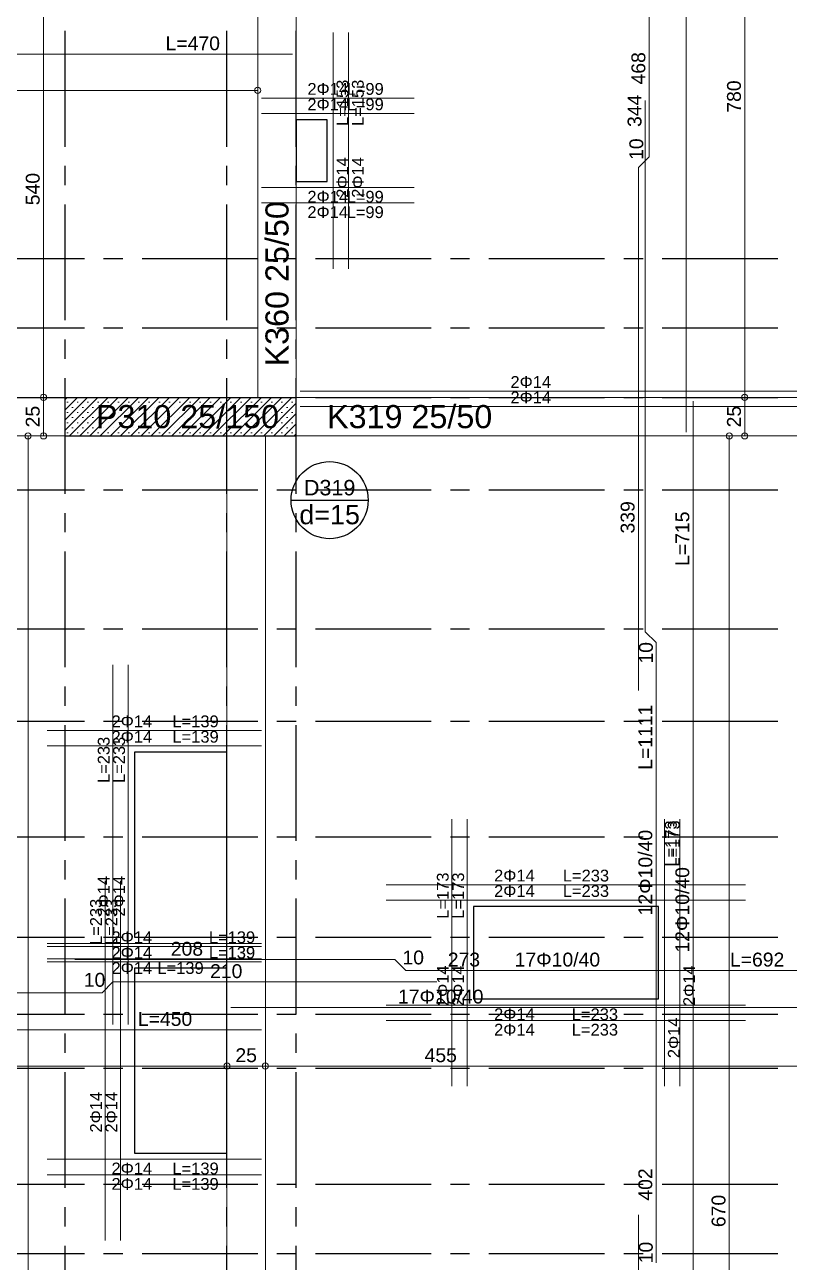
# Model space of a CAD drawing. Header units: millimetres. Extents: x 2232 to 85269, y -3593 to 5869.
# Drawn here: x 61868 to 62365, y 3907 to 4709 of the extents above; entities that cross this region are included whole.
import ezdxf

# ---------------------------------------------------------------- set-up
doc = ezdxf.new("R2010")
doc.units = ezdxf.units.MM
doc.linetypes.add('CENTER2', pattern=[112.5, 75, -12.5, 12.5, -12.5])
doc.linetypes.add('DASHDOT2', pattern=[12.7, 6.35, -3.175, 0, -3.175])
doc.layers.add('aks', color=251, linetype='DASHDOT2', lineweight=35)
for name, color, linetype in [('Donatı Topl. Uzun. Yazısı', 7, 'Continuous'), ('Donatı Uz. Yazısı', 7, 'Continuous'), ('Donatı Yazısı', 7, 'Continuous'), ('Donatı Çizgisi', 7, 'Continuous'), ('Döşeme', 7, 'Continuous'), ('Döşeme Boşluğu', 7, 'Continuous'), ('Kiriş', 7, 'Continuous'), ('Panel', 7, 'Continuous'), ('Standart', 7, 'Continuous'), ('Ölçülendirme', 7, 'Continuous')]:
    doc.layers.add(name, color=color, linetype=linetype)
doc.styles.add('arial_1_18', font='arial.ttf', dxfattribs={"height": 0.2})

# ---------------------------------------------------------------- blocks, each defined once
blk = doc.blocks.new('IDE612Entity5194')
at = {"layer": 'aks', "color": 251, "linetype": 'CENTER2', "lineweight": -3}
blk.add_lwpolyline([(955, 0), (955, 2330)], dxfattribs=at)
blk = doc.blocks.new('IDE612Entity5250')
at = {"layer": 'aks', "color": 251, "linetype": 'CENTER2', "lineweight": -3}
blk.add_lwpolyline([(850, 0), (850, 2330)], dxfattribs=at)
blk = doc.blocks.new('IDE612Entity5257')
at = {"layer": 'aks', "color": 251, "linetype": 'CENTER2', "lineweight": -3}
blk.add_lwpolyline([(1000, 0), (1000, 2330)], dxfattribs=at)
blk = doc.blocks.new('IDE612Entity5271')
at = {"layer": 'aks', "color": 251, "linetype": 'CENTER2', "lineweight": -3}
blk.add_lwpolyline([(0, 1240), (3260, 1240)], dxfattribs=at)
blk = doc.blocks.new('IDE612Entity5278')
at = {"layer": 'aks', "color": 251, "linetype": 'CENTER2', "lineweight": -3}
blk.add_lwpolyline([(0, 1090), (3260, 1090)], dxfattribs=at)
blk = doc.blocks.new('IDE612Entity5299')
at = {"layer": 'aks', "color": 251, "linetype": 'CENTER2', "lineweight": -3}
blk.add_lwpolyline([(0, 970), (3260, 970)], dxfattribs=at)
blk = doc.blocks.new('IDE612Entity5306')
at = {"layer": 'aks', "color": 251, "linetype": 'CENTER2', "lineweight": -3}
blk.add_lwpolyline([(0, 1125), (3260, 1125)], dxfattribs=at)
blk = doc.blocks.new('IDE612Entity5313')
at = {"layer": 'aks', "color": 251, "linetype": 'CENTER2', "lineweight": -3}
blk.add_lwpolyline([(0, 1015), (3260, 1015)], dxfattribs=at)
blk = doc.blocks.new('IDE612Entity5418')
at = {"layer": 'aks', "color": 251, "linetype": 'CENTER2', "lineweight": -3}
blk.add_lwpolyline([(0, 1375), (3260, 1375)], dxfattribs=at)
blk = doc.blocks.new('IDE612Entity5425')
at = {"layer": 'aks', "color": 251, "linetype": 'CENTER2', "lineweight": -3}
blk.add_lwpolyline([(0, 1525), (3260, 1525)], dxfattribs=at)
blk = doc.blocks.new('IDE612Entity5432')
at = {"layer": 'aks', "color": 251, "linetype": 'CENTER2', "lineweight": -3}
blk.add_lwpolyline([(0, 1315), (3260, 1315)], dxfattribs=at)
blk = doc.blocks.new('IDE612Entity5439')
at = {"layer": 'aks', "color": 251, "linetype": 'CENTER2', "lineweight": -3}
blk.add_lwpolyline([(0, 1570), (3260, 1570)], dxfattribs=at)
blk = doc.blocks.new('IDE612Entity5446')
at = {"layer": 'aks', "color": 251, "linetype": 'CENTER2', "lineweight": -3}
blk.add_lwpolyline([(0, 1465), (3260, 1465)], dxfattribs=at)
blk = doc.blocks.new('IDE612Entity5453')
at = {"layer": 'aks', "color": 251, "linetype": 'CENTER2', "lineweight": -3}
blk.add_lwpolyline([(0, 1615), (3260, 1615)], dxfattribs=at)
blk = doc.blocks.new('IDE612Entity5565')
at = {"layer": 'aks', "color": 251, "linetype": 'CENTER2', "lineweight": -3}
blk.add_lwpolyline([(0, 1175), (3260, 1175)], dxfattribs=at)
blk = doc.blocks.new('IDE612Entity5748')
at = {"layer": 'Kiriş', "color": 4, "linetype": 'Continuous', "lineweight": 5}
blk.add_lwpolyline([(1000, 1525), (1000, 2050)], dxfattribs=at)
blk = doc.blocks.new('IDE612Entity5749')
at = {"layer": 'Kiriş', "color": 4, "linetype": 'Continuous', "lineweight": 5}
blk.add_lwpolyline([(975, 1525), (975, 2050)], dxfattribs=at)
blk = doc.blocks.new('IDE612Entity5750')
at = {"layer": 'Kiriş', "color": 159, "linetype": 'Continuous', "lineweight": 5, "style": 'arial_1_18'}
blk.add_text('K360 25/50', height=15, rotation=90, dxfattribs=at).set_placement((995, 1545))
blk = doc.blocks.new('IDE612Entity5849')
at = {"layer": 'Döşeme Boşluğu', "color": 8, "linetype": 'Continuous', "lineweight": -3}
blk.add_lwpolyline([(955, 1175), (955, 1295)], dxfattribs=at)
blk = doc.blocks.new('IDE612Entity5850')
at = {"layer": 'Döşeme Boşluğu', "color": 8, "linetype": 'Continuous', "lineweight": -3}
blk.add_lwpolyline([(955, 1295), (895, 1295)], dxfattribs=at)
blk = doc.blocks.new('IDE612Entity5851')
at = {"layer": 'Döşeme Boşluğu', "color": 8, "linetype": 'Continuous', "lineweight": -3}
blk.add_lwpolyline([(895, 1295), (895, 1175)], dxfattribs=at)
blk = doc.blocks.new('IDE612Entity5852')
at = {"layer": 'Döşeme Boşluğu', "color": 8, "linetype": 'Continuous', "lineweight": -3}
blk.add_lwpolyline([(895, 1175), (955, 1175)], dxfattribs=at)
blk = doc.blocks.new('IDE612Entity5853')
at = {"layer": 'Donatı Çizgisi', "color": 5, "linetype": 'Continuous', "lineweight": 5}
blk.add_lwpolyline([(891, 1118.41), (891, 1351.59)], dxfattribs=at)
at = {"layer": 'Donatı Topl. Uzun. Yazısı', "color": 1, "linetype": 'Continuous', "lineweight": 5, "style": 'arial_1_18'}
blk.add_text('L=233', height=7.65, rotation=90, dxfattribs=at).set_placement((888.87, 1274.94))
at = {"layer": 'Donatı Yazısı', "color": 5, "linetype": 'Continuous', "lineweight": 5, "style": 'arial_1_18'}
blk.add_text('2Φ14', height=7.65, rotation=90, dxfattribs=at).set_placement((888.87, 1188.36))
blk = doc.blocks.new('IDE612Entity5854')
at = {"layer": 'Donatı Çizgisi', "color": 5, "linetype": 'Continuous', "lineweight": 5}
blk.add_lwpolyline([(881, 1118.41), (881, 1351.59)], dxfattribs=at)
at = {"layer": 'Donatı Topl. Uzun. Yazısı', "color": 1, "linetype": 'Continuous', "lineweight": 5, "style": 'arial_1_18'}
blk.add_text('L=233', height=7.65, rotation=90, dxfattribs=at).set_placement((878.87, 1274.94))
at = {"layer": 'Donatı Yazısı', "color": 5, "linetype": 'Continuous', "lineweight": 5, "style": 'arial_1_18'}
blk.add_text('2Φ14', height=7.65, rotation=90, dxfattribs=at).set_placement((878.87, 1188.36))
blk = doc.blocks.new('IDE612Entity5855')
at = {"layer": 'Donatı Çizgisi', "color": 5, "linetype": 'Continuous', "lineweight": 5}
blk.add_lwpolyline([(838.41, 1299), (977.5, 1299)], dxfattribs=at)
at = {"layer": 'Donatı Topl. Uzun. Yazısı', "color": 1, "linetype": 'Continuous', "lineweight": 5, "style": 'arial_1_18'}
blk.add_text('L=139', height=7.65, dxfattribs=at).set_placement((919.67, 1301.12))
at = {"layer": 'Donatı Yazısı', "color": 5, "linetype": 'Continuous', "lineweight": 5, "style": 'arial_1_18'}
blk.add_text('2Φ14', height=7.65, dxfattribs=at).set_placement((880.14, 1301.12))
blk = doc.blocks.new('IDE612Entity5856')
at = {"layer": 'Donatı Çizgisi', "color": 5, "linetype": 'Continuous', "lineweight": 5}
blk.add_lwpolyline([(838.41, 1309), (977.5, 1309)], dxfattribs=at)
at = {"layer": 'Donatı Topl. Uzun. Yazısı', "color": 1, "linetype": 'Continuous', "lineweight": 5, "style": 'arial_1_18'}
blk.add_text('L=139', height=7.65, dxfattribs=at).set_placement((919.67, 1311.12))
at = {"layer": 'Donatı Yazısı', "color": 5, "linetype": 'Continuous', "lineweight": 5, "style": 'arial_1_18'}
blk.add_text('2Φ14', height=7.65, dxfattribs=at).set_placement((880.14, 1311.12))
blk = doc.blocks.new('IDE612Entity5857')
at = {"layer": 'Donatı Çizgisi', "color": 5, "linetype": 'Continuous', "lineweight": 5}
blk.add_lwpolyline([(838.41, 1171), (977.5, 1171)], dxfattribs=at)
at = {"layer": 'Donatı Topl. Uzun. Yazısı', "color": 1, "linetype": 'Continuous', "lineweight": 5, "style": 'arial_1_18'}
blk.add_text('L=139', height=7.65, dxfattribs=at).set_placement((943.31, 1161.22))
at = {"layer": 'Donatı Yazısı', "color": 5, "linetype": 'Continuous', "lineweight": 5, "style": 'arial_1_18'}
blk.add_text('2Φ14', height=7.65, dxfattribs=at).set_placement((880.14, 1161.22))
blk = doc.blocks.new('IDE612Entity5858')
at = {"layer": 'Donatı Çizgisi', "color": 5, "linetype": 'Continuous', "lineweight": 5}
blk.add_lwpolyline([(838.41, 1161), (977.5, 1161)], dxfattribs=at)
at = {"layer": 'Donatı Topl. Uzun. Yazısı', "color": 1, "linetype": 'Continuous', "lineweight": 5, "style": 'arial_1_18'}
blk.add_text('L=139', height=7.65, dxfattribs=at).set_placement((909.93, 1151.22))
at = {"layer": 'Donatı Yazısı', "color": 5, "linetype": 'Continuous', "lineweight": 5, "style": 'arial_1_18'}
blk.add_text('2Φ14', height=7.65, dxfattribs=at).set_placement((880.14, 1151.22))
blk = doc.blocks.new('IDE612Entity5878')
at = {"layer": 'Kiriş', "color": 4, "linetype": 'Continuous', "lineweight": 5}
blk.add_lwpolyline([(550, 1500), (850, 1500)], dxfattribs=at)
blk = doc.blocks.new('IDE612Entity5879')
at = {"layer": 'Kiriş', "color": 4, "linetype": 'Continuous', "lineweight": 5}
blk.add_lwpolyline([(550, 1525), (850, 1525)], dxfattribs=at)
blk = doc.blocks.new('IDE612Entity5882')
at = {"layer": 'Döşeme Boşluğu', "color": 8, "linetype": 'Continuous', "lineweight": -3}
blk.add_lwpolyline([(895, 1155), (895, 1035)], dxfattribs=at)
blk = doc.blocks.new('IDE612Entity5883')
at = {"layer": 'Döşeme Boşluğu', "color": 8, "linetype": 'Continuous', "lineweight": -3}
blk.add_lwpolyline([(895, 1035), (955, 1035)], dxfattribs=at)
blk = doc.blocks.new('IDE612Entity5884')
at = {"layer": 'Döşeme Boşluğu', "color": 8, "linetype": 'Continuous', "lineweight": -3}
blk.add_lwpolyline([(955, 1035), (955, 1155)], dxfattribs=at)
blk = doc.blocks.new('IDE612Entity5885')
at = {"layer": 'Döşeme Boşluğu', "color": 8, "linetype": 'Continuous', "lineweight": -3}
blk.add_lwpolyline([(955, 1155), (895, 1155)], dxfattribs=at)
blk = doc.blocks.new('IDE612Entity5886')
at = {"layer": 'Donatı Çizgisi', "color": 5, "linetype": 'Continuous', "lineweight": 5}
blk.add_lwpolyline([(838.41, 1031), (977.5, 1031)], dxfattribs=at)
at = {"layer": 'Donatı Topl. Uzun. Yazısı', "color": 1, "linetype": 'Continuous', "lineweight": 5, "style": 'arial_1_18'}
blk.add_text('L=139', height=7.65, dxfattribs=at).set_placement((919.67, 1021.23))
at = {"layer": 'Donatı Yazısı', "color": 5, "linetype": 'Continuous', "lineweight": 5, "style": 'arial_1_18'}
blk.add_text('2Φ14', height=7.65, dxfattribs=at).set_placement((880.14, 1021.23))
blk = doc.blocks.new('IDE612Entity5887')
at = {"layer": 'Donatı Çizgisi', "color": 5, "linetype": 'Continuous', "lineweight": 5}
blk.add_lwpolyline([(838.41, 1021), (977.5, 1021)], dxfattribs=at)
at = {"layer": 'Donatı Topl. Uzun. Yazısı', "color": 1, "linetype": 'Continuous', "lineweight": 5, "style": 'arial_1_18'}
blk.add_text('L=139', height=7.65, dxfattribs=at).set_placement((919.67, 1011.23))
at = {"layer": 'Donatı Yazısı', "color": 5, "linetype": 'Continuous', "lineweight": 5, "style": 'arial_1_18'}
blk.add_text('2Φ14', height=7.65, dxfattribs=at).set_placement((880.14, 1011.23))
blk = doc.blocks.new('IDE612Entity5888')
at = {"layer": 'Donatı Çizgisi', "color": 5, "linetype": 'Continuous', "lineweight": 5}
blk.add_lwpolyline([(886, 978.41), (886, 1211.59)], dxfattribs=at)
at = {"layer": 'Donatı Topl. Uzun. Yazısı', "color": 1, "linetype": 'Continuous', "lineweight": 5, "style": 'arial_1_18'}
blk.add_text('L=233', height=7.65, rotation=90, dxfattribs=at).set_placement((883.87, 1169.92))
at = {"layer": 'Donatı Yazısı', "color": 5, "linetype": 'Continuous', "lineweight": 5, "style": 'arial_1_18'}
blk.add_text('2Φ14', height=7.65, rotation=90, dxfattribs=at).set_placement((883.87, 1048.36))
blk = doc.blocks.new('IDE612Entity5889')
at = {"layer": 'Donatı Çizgisi', "color": 5, "linetype": 'Continuous', "lineweight": 5}
blk.add_lwpolyline([(876, 978.41), (876, 1211.59)], dxfattribs=at)
at = {"layer": 'Donatı Topl. Uzun. Yazısı', "color": 1, "linetype": 'Continuous', "lineweight": 5, "style": 'arial_1_18'}
blk.add_text('L=233', height=7.65, rotation=90, dxfattribs=at).set_placement((873.87, 1169.92))
at = {"layer": 'Donatı Yazısı', "color": 5, "linetype": 'Continuous', "lineweight": 5, "style": 'arial_1_18'}
blk.add_text('2Φ14', height=7.65, rotation=90, dxfattribs=at).set_placement((873.87, 1048.36))
blk = doc.blocks.new('IDE612Entity5890')
at = {"layer": 'Donatı Çizgisi', "color": 5, "linetype": 'Continuous', "lineweight": 5}
blk.add_lwpolyline([(838.41, 1159), (977.5, 1159)], dxfattribs=at)
at = {"layer": 'Donatı Topl. Uzun. Yazısı', "color": 1, "linetype": 'Continuous', "lineweight": 5, "style": 'arial_1_18'}
blk.add_text('L=139', height=7.65, dxfattribs=at).set_placement((943.31, 1161.12))
at = {"layer": 'Donatı Yazısı', "color": 5, "linetype": 'Continuous', "lineweight": 5, "style": 'arial_1_18'}
blk.add_text('2Φ14', height=7.65, dxfattribs=at).set_placement((880.14, 1161.12))
blk = doc.blocks.new('IDE612Entity5891')
at = {"layer": 'Donatı Çizgisi', "color": 5, "linetype": 'Continuous', "lineweight": 5}
blk.add_lwpolyline([(838.41, 1169), (977.5, 1169)], dxfattribs=at)
at = {"layer": 'Donatı Topl. Uzun. Yazısı', "color": 1, "linetype": 'Continuous', "lineweight": 5, "style": 'arial_1_18'}
blk.add_text('L=139', height=7.65, dxfattribs=at).set_placement((943.31, 1171.12))
at = {"layer": 'Donatı Yazısı', "color": 5, "linetype": 'Continuous', "lineweight": 5, "style": 'arial_1_18'}
blk.add_text('2Φ14', height=7.65, dxfattribs=at).set_placement((880.14, 1171.12))
blk = doc.blocks.new('IDE612Entity5901')
at = {"layer": 'Kiriş', "color": 4, "linetype": 'Continuous', "lineweight": 5}
blk.add_lwpolyline([(980, 830), (980, 1500)], dxfattribs=at)
blk = doc.blocks.new('IDE612Entity5902')
at = {"layer": 'Kiriş', "color": 4, "linetype": 'Continuous', "lineweight": 5}
blk.add_lwpolyline([(955, 830), (955, 1500)], dxfattribs=at)
blk = doc.blocks.new('IDE612Entity5904')
at = {"layer": 'Panel', "linetype": 'Continuous', "lineweight": 5}
h = blk.add_hatch(dxfattribs=at)
h.set_pattern_fill('SACNCR', color=163, scale=50, style=0)
h.set_pattern_definition([(45, (0, 0), (-3.314563, 3.314563), []), (45, (3.3146, 0), (-3.314563, 3.314563), [0, -4.6875])])
h.paths.add_polyline_path([(850, 1525), (1000, 1525), (1000, 1500), (850, 1500)])
blk = doc.blocks.new('IDE612Entity5905')
at = {"layer": 'Panel', "color": 164, "linetype": 'Continuous', "lineweight": -3}
blk.add_lwpolyline([(850, 1500), (850, 1525)], dxfattribs=at)
blk = doc.blocks.new('IDE612Entity5906')
at = {"layer": 'Panel', "color": 164, "linetype": 'Continuous', "lineweight": -3}
blk.add_lwpolyline([(850, 1500), (1000, 1500)], dxfattribs=at)
blk = doc.blocks.new('IDE612Entity5907')
at = {"layer": 'Panel', "color": 164, "linetype": 'Continuous', "lineweight": -3}
blk.add_lwpolyline([(1000, 1500), (1000, 1525)], dxfattribs=at)
blk = doc.blocks.new('IDE612Entity5908')
at = {"layer": 'Panel', "color": 164, "linetype": 'Continuous', "lineweight": -3}
blk.add_lwpolyline([(850, 1525), (1000, 1525)], dxfattribs=at)
blk = doc.blocks.new('IDE612Entity5909')
at = {"layer": 'Panel', "color": 159, "linetype": 'Continuous', "lineweight": -3, "style": 'arial_1_18'}
blk.add_text('P310 25/150', height=15, dxfattribs=at).set_placement((870, 1505))
blk = doc.blocks.new('IDE612Entity5910')
at = {"layer": 'Kiriş', "color": 4, "linetype": 'Continuous', "lineweight": 5}
blk.add_lwpolyline([(1000, 1500), (1435, 1500)], dxfattribs=at)
blk = doc.blocks.new('IDE612Entity5911')
at = {"layer": 'Kiriş', "color": 4, "linetype": 'Continuous', "lineweight": 5}
blk.add_lwpolyline([(1000, 1525), (1435, 1525)], dxfattribs=at)
blk = doc.blocks.new('IDE612Entity5912')
at = {"layer": 'Kiriş', "color": 159, "linetype": 'Continuous', "lineweight": 5, "style": 'arial_1_18'}
blk.add_text('K319 25/50', height=15, dxfattribs=at).set_placement((1020, 1505))
blk = doc.blocks.new('IDE612Entity5913')
at = {"layer": 'Döşeme', "color": 117, "linetype": 'Continuous', "lineweight": -3}
blk.add_lwpolyline([(996.67, 1458.33), (1046.67, 1458.33)], dxfattribs=at)
blk.add_circle((1021.67, 1458.33), 25, dxfattribs=at)
at = {"layer": 'Döşeme', "color": 178, "linetype": 'Continuous', "lineweight": -3, "style": 'arial_1_18'}
blk.add_text('D319', height=10, dxfattribs=at).set_placement((1004.97, 1461.46))
at = {"layer": 'Döşeme', "color": 164, "linetype": 'Continuous', "lineweight": -3, "style": 'arial_1_18'}
blk.add_text('d=15', height=12.5, dxfattribs=at).set_placement((1002, 1442.71))
blk = doc.blocks.new('IDE612Entity5914')
at = {"layer": 'Döşeme Boşluğu', "color": 8, "linetype": 'Continuous', "lineweight": -3}
blk.add_lwpolyline([(1115, 1135), (1235, 1135)], dxfattribs=at)
blk = doc.blocks.new('IDE612Entity5915')
at = {"layer": 'Döşeme Boşluğu', "color": 8, "linetype": 'Continuous', "lineweight": -3}
blk.add_lwpolyline([(1235, 1135), (1235, 1195)], dxfattribs=at)
blk = doc.blocks.new('IDE612Entity5916')
at = {"layer": 'Döşeme Boşluğu', "color": 8, "linetype": 'Continuous', "lineweight": -3}
blk.add_lwpolyline([(1235, 1195), (1115, 1195)], dxfattribs=at)
blk = doc.blocks.new('IDE612Entity5917')
at = {"layer": 'Döşeme Boşluğu', "color": 8, "linetype": 'Continuous', "lineweight": -3}
blk.add_lwpolyline([(1115, 1195), (1115, 1135)], dxfattribs=at)
blk = doc.blocks.new('IDE612Entity5918')
at = {"layer": 'Donatı Çizgisi', "color": 5, "linetype": 'Continuous', "lineweight": 5}
blk.add_lwpolyline([(1058.41, 1199), (1291.59, 1199)], dxfattribs=at)
at = {"layer": 'Donatı Topl. Uzun. Yazısı', "color": 1, "linetype": 'Continuous', "lineweight": 5, "style": 'arial_1_18'}
blk.add_text('L=233', height=7.65, dxfattribs=at).set_placement((1172.97, 1201.12))
at = {"layer": 'Donatı Yazısı', "color": 5, "linetype": 'Continuous', "lineweight": 5, "style": 'arial_1_18'}
blk.add_text('2Φ14', height=7.65, dxfattribs=at).set_placement((1128.36, 1201.12))
blk = doc.blocks.new('IDE612Entity5919')
at = {"layer": 'Donatı Çizgisi', "color": 5, "linetype": 'Continuous', "lineweight": 5}
blk.add_lwpolyline([(1058.41, 1209), (1291.59, 1209)], dxfattribs=at)
at = {"layer": 'Donatı Topl. Uzun. Yazısı', "color": 1, "linetype": 'Continuous', "lineweight": 5, "style": 'arial_1_18'}
blk.add_text('L=233', height=7.65, dxfattribs=at).set_placement((1172.97, 1211.12))
at = {"layer": 'Donatı Yazısı', "color": 5, "linetype": 'Continuous', "lineweight": 5, "style": 'arial_1_18'}
blk.add_text('2Φ14', height=7.65, dxfattribs=at).set_placement((1128.36, 1211.12))
blk = doc.blocks.new('IDE612Entity5920')
at = {"layer": 'Donatı Çizgisi', "color": 5, "linetype": 'Continuous', "lineweight": 5}
blk.add_lwpolyline([(1239, 1078.41), (1239, 1251.59)], dxfattribs=at)
at = {"layer": 'Donatı Topl. Uzun. Yazısı', "color": 1, "linetype": 'Continuous', "lineweight": 5, "style": 'arial_1_18'}
blk.add_text('L=173', height=7.65, rotation=90, dxfattribs=at).set_placement((1248.78, 1220.71))
at = {"layer": 'Donatı Yazısı', "color": 5, "linetype": 'Continuous', "lineweight": 5, "style": 'arial_1_18'}
blk.add_text('2Φ14', height=7.65, rotation=90, dxfattribs=at).set_placement((1248.78, 1096.59))
blk = doc.blocks.new('IDE612Entity5921')
at = {"layer": 'Donatı Çizgisi', "color": 5, "linetype": 'Continuous', "lineweight": 5}
blk.add_lwpolyline([(1249, 1078.41), (1249, 1251.59)], dxfattribs=at)
at = {"layer": 'Donatı Topl. Uzun. Yazısı', "color": 1, "linetype": 'Continuous', "lineweight": 5, "style": 'arial_1_18'}
blk.add_text('L=173', height=7.65, rotation=90, dxfattribs=at).set_placement((1246.88, 1220.71))
at = {"layer": 'Donatı Yazısı', "color": 5, "linetype": 'Continuous', "lineweight": 5, "style": 'arial_1_18'}
blk.add_text('2Φ14', height=7.65, rotation=90, dxfattribs=at).set_placement((1258.78, 1130.36))
blk = doc.blocks.new('IDE612Entity5922')
at = {"layer": 'Donatı Çizgisi', "color": 5, "linetype": 'Continuous', "lineweight": 5}
blk.add_lwpolyline([(1058.41, 1131), (1291.59, 1131)], dxfattribs=at)
at = {"layer": 'Donatı Topl. Uzun. Yazısı', "color": 1, "linetype": 'Continuous', "lineweight": 5, "style": 'arial_1_18'}
blk.add_text('L=233', height=7.65, dxfattribs=at).set_placement((1178.8, 1121.22))
at = {"layer": 'Donatı Yazısı', "color": 5, "linetype": 'Continuous', "lineweight": 5, "style": 'arial_1_18'}
blk.add_text('2Φ14', height=7.65, dxfattribs=at).set_placement((1128.36, 1121.22))
blk = doc.blocks.new('IDE612Entity5923')
at = {"layer": 'Donatı Çizgisi', "color": 5, "linetype": 'Continuous', "lineweight": 5}
blk.add_lwpolyline([(1058.41, 1121), (1291.59, 1121)], dxfattribs=at)
at = {"layer": 'Donatı Topl. Uzun. Yazısı', "color": 1, "linetype": 'Continuous', "lineweight": 5, "style": 'arial_1_18'}
blk.add_text('L=233', height=7.65, dxfattribs=at).set_placement((1178.8, 1111.22))
at = {"layer": 'Donatı Yazısı', "color": 5, "linetype": 'Continuous', "lineweight": 5, "style": 'arial_1_18'}
blk.add_text('2Φ14', height=7.65, dxfattribs=at).set_placement((1128.36, 1111.22))
blk = doc.blocks.new('IDE612Entity5924')
at = {"layer": 'Donatı Çizgisi', "color": 5, "linetype": 'Continuous', "lineweight": 5}
blk.add_lwpolyline([(1111, 1078.41), (1111, 1251.59)], dxfattribs=at)
at = {"layer": 'Donatı Topl. Uzun. Yazısı', "color": 1, "linetype": 'Continuous', "lineweight": 5, "style": 'arial_1_18'}
blk.add_text('L=173', height=7.65, rotation=90, dxfattribs=at).set_placement((1108.88, 1186.94))
at = {"layer": 'Donatı Yazısı', "color": 5, "linetype": 'Continuous', "lineweight": 5, "style": 'arial_1_18'}
blk.add_text('2Φ14', height=7.65, rotation=90, dxfattribs=at).set_placement((1108.88, 1130.36))
blk = doc.blocks.new('IDE612Entity5925')
at = {"layer": 'Donatı Çizgisi', "color": 5, "linetype": 'Continuous', "lineweight": 5}
blk.add_lwpolyline([(1101, 1078.41), (1101, 1251.59)], dxfattribs=at)
at = {"layer": 'Donatı Topl. Uzun. Yazısı', "color": 1, "linetype": 'Continuous', "lineweight": 5, "style": 'arial_1_18'}
blk.add_text('L=173', height=7.65, rotation=90, dxfattribs=at).set_placement((1098.88, 1186.94))
at = {"layer": 'Donatı Yazısı', "color": 5, "linetype": 'Continuous', "lineweight": 5, "style": 'arial_1_18'}
blk.add_text('2Φ14', height=7.65, rotation=90, dxfattribs=at).set_placement((1098.88, 1130.36))
blk = doc.blocks.new('IDE612Entity5969')
at = {"layer": 'Donatı Çizgisi', "color": 5, "linetype": 'Continuous', "lineweight": 5}
blk.add_lwpolyline([(1002.5, 1519), (1457.5, 1519)], dxfattribs=at)
at = {"layer": 'Donatı Topl. Uzun. Yazısı', "color": 1, "linetype": 'Continuous', "lineweight": 5, "style": 'arial_1_18'}
blk.add_text('L=455', height=7.65, dxfattribs=at).set_placement((1336.48, 1521.12))
at = {"layer": 'Donatı Yazısı', "color": 5, "linetype": 'Continuous', "lineweight": 5, "style": 'arial_1_18'}
blk.add_text('2Φ14', height=7.65, dxfattribs=at).set_placement((1139, 1521.12))
blk = doc.blocks.new('IDE612Entity5970')
at = {"layer": 'Donatı Çizgisi', "color": 5, "linetype": 'Continuous', "lineweight": 5}
blk.add_lwpolyline([(1002.5, 1529), (1457.5, 1529)], dxfattribs=at)
at = {"layer": 'Donatı Topl. Uzun. Yazısı', "color": 1, "linetype": 'Continuous', "lineweight": 5, "style": 'arial_1_18'}
blk.add_text('L=455', height=7.65, dxfattribs=at).set_placement((1336.48, 1531.12))
at = {"layer": 'Donatı Yazısı', "color": 5, "linetype": 'Continuous', "lineweight": 5, "style": 'arial_1_18'}
blk.add_text('2Φ14', height=7.65, dxfattribs=at).set_placement((1139, 1531.12))
blk = doc.blocks.new('IDE612Entity6229')
at = {"layer": 'Döşeme Boşluğu', "color": 8, "linetype": 'Continuous', "lineweight": -3}
blk.add_lwpolyline([(1000, 1665), (1020, 1665)], dxfattribs=at)
blk = doc.blocks.new('IDE612Entity6230')
at = {"layer": 'Döşeme Boşluğu', "color": 8, "linetype": 'Continuous', "lineweight": -3}
blk.add_lwpolyline([(1020, 1665), (1020, 1705)], dxfattribs=at)
blk = doc.blocks.new('IDE612Entity6231')
at = {"layer": 'Döşeme Boşluğu', "color": 8, "linetype": 'Continuous', "lineweight": -3}
blk.add_lwpolyline([(1020, 1705), (1000, 1705)], dxfattribs=at)
blk = doc.blocks.new('IDE612Entity6232')
at = {"layer": 'Döşeme Boşluğu', "color": 8, "linetype": 'Continuous', "lineweight": -3}
blk.add_lwpolyline([(1000, 1705), (1000, 1665)], dxfattribs=at)
blk = doc.blocks.new('IDE612Entity6233')
at = {"layer": 'Donatı Çizgisi', "color": 5, "linetype": 'Continuous', "lineweight": 5}
blk.add_lwpolyline([(977.5, 1709), (1076.59, 1709)], dxfattribs=at)
at = {"layer": 'Donatı Topl. Uzun. Yazısı', "color": 1, "linetype": 'Continuous', "lineweight": 5, "style": 'arial_1_18'}
blk.add_text('L=99', height=7.65, dxfattribs=at).set_placement((1032.7, 1711.12))
at = {"layer": 'Donatı Yazısı', "color": 5, "linetype": 'Continuous', "lineweight": 5, "style": 'arial_1_18'}
blk.add_text('2Φ14', height=7.65, dxfattribs=at).set_placement((1007.23, 1711.12))
blk = doc.blocks.new('IDE612Entity6234')
at = {"layer": 'Donatı Çizgisi', "color": 5, "linetype": 'Continuous', "lineweight": 5}
blk.add_lwpolyline([(977.5, 1719), (1076.59, 1719)], dxfattribs=at)
at = {"layer": 'Donatı Topl. Uzun. Yazısı', "color": 1, "linetype": 'Continuous', "lineweight": 5, "style": 'arial_1_18'}
blk.add_text('L=99', height=7.65, dxfattribs=at).set_placement((1032.7, 1721.12))
at = {"layer": 'Donatı Yazısı', "color": 5, "linetype": 'Continuous', "lineweight": 5, "style": 'arial_1_18'}
blk.add_text('2Φ14', height=7.65, dxfattribs=at).set_placement((1007.23, 1721.12))
blk = doc.blocks.new('IDE612Entity6235')
at = {"layer": 'Donatı Çizgisi', "color": 5, "linetype": 'Continuous', "lineweight": 5}
blk.add_lwpolyline([(1024, 1608.41), (1024, 1761.59)], dxfattribs=at)
at = {"layer": 'Donatı Topl. Uzun. Yazısı', "color": 1, "linetype": 'Continuous', "lineweight": 5, "style": 'arial_1_18'}
blk.add_text('L=153', height=7.65, rotation=90, dxfattribs=at).set_placement((1033.77, 1700.94))
at = {"layer": 'Donatı Yazısı', "color": 5, "linetype": 'Continuous', "lineweight": 5, "style": 'arial_1_18'}
blk.add_text('2Φ14', height=7.65, rotation=90, dxfattribs=at).set_placement((1033.77, 1654.36))
blk = doc.blocks.new('IDE612Entity6236')
at = {"layer": 'Donatı Çizgisi', "color": 5, "linetype": 'Continuous', "lineweight": 5}
blk.add_lwpolyline([(1034, 1608.41), (1034, 1761.59)], dxfattribs=at)
at = {"layer": 'Donatı Topl. Uzun. Yazısı', "color": 1, "linetype": 'Continuous', "lineweight": 5, "style": 'arial_1_18'}
blk.add_text('L=153', height=7.65, rotation=90, dxfattribs=at).set_placement((1043.77, 1700.94))
at = {"layer": 'Donatı Yazısı', "color": 5, "linetype": 'Continuous', "lineweight": 5, "style": 'arial_1_18'}
blk.add_text('2Φ14', height=7.65, rotation=90, dxfattribs=at).set_placement((1043.77, 1654.36))
blk = doc.blocks.new('IDE612Entity6237')
at = {"layer": 'Donatı Çizgisi', "color": 5, "linetype": 'Continuous', "lineweight": 5}
blk.add_lwpolyline([(977.5, 1661), (1076.59, 1661)], dxfattribs=at)
at = {"layer": 'Donatı Topl. Uzun. Yazısı', "color": 1, "linetype": 'Continuous', "lineweight": 5, "style": 'arial_1_18'}
blk.add_text('L=99', height=7.65, dxfattribs=at).set_placement((1032.7, 1651.22))
at = {"layer": 'Donatı Yazısı', "color": 5, "linetype": 'Continuous', "lineweight": 5, "style": 'arial_1_18'}
blk.add_text('2Φ14', height=7.65, dxfattribs=at).set_placement((1007.23, 1651.22))
blk = doc.blocks.new('IDE612Entity6238')
at = {"layer": 'Donatı Çizgisi', "color": 5, "linetype": 'Continuous', "lineweight": 5}
blk.add_lwpolyline([(977.5, 1651), (1076.59, 1651)], dxfattribs=at)
at = {"layer": 'Donatı Topl. Uzun. Yazısı', "color": 1, "linetype": 'Continuous', "lineweight": 5, "style": 'arial_1_18'}
blk.add_text('L=99', height=7.65, dxfattribs=at).set_placement((1032.7, 1641.22))
at = {"layer": 'Donatı Yazısı', "color": 5, "linetype": 'Continuous', "lineweight": 5, "style": 'arial_1_18'}
blk.add_text('2Φ14', height=7.65, dxfattribs=at).set_placement((1007.23, 1641.22))
blk = doc.blocks.new('IDE612Entity6497')
at = {"layer": 'Donatı Çizgisi', "color": 5, "linetype": 'Continuous', "lineweight": 5}
for points in [[(1253, 1502.5), (1253, 2327.5)], [(1229, 1681), (1229, 2149)], [(527.5, 1747.5), (997.5, 1747.5)], [(1226.5, 1373), (1226.5, 1717.5)], [(1222, 1674), (1229, 1681)], [(1222, 1335), (1222, 1674)], [(1257.5, 807.5), (1257.5, 1522.5)], [(1233.5, 1366), (1226.5, 1373)], [(1233.5, 964), (1233.5, 1366)], [(856.25, 1160.5), (1064, 1160.5)], [(1064, 1160.5), (1071, 1153.5)], [(1071, 1153.5), (1344, 1153.5)], [(874, 1139), (881, 1146)], [(881, 1146), (1091.25, 1146)], [(607.86, 1139), (874, 1139)], [(957.5, 1129.5), (1457.5, 1129.5)], [(527.5, 1115), (977.5, 1115)], [(1222, 656), (1222, 995)]]:
    blk.add_lwpolyline(points, dxfattribs=at)
at = {"layer": 'Donatı Topl. Uzun. Yazısı', "color": 1, "linetype": 'Continuous', "lineweight": 5, "style": 'arial_1_18'}
for s, p in [('L=470', (915.19, 1750)), ('L=692', (1281.39, 1156)), ('L=450', (897.19, 1117.5))]:
    blk.add_text(s, height=9, dxfattribs=at).set_placement(p)
for s, p in [('L=715', (1255, 1415.69)), ('L=1111', (1231, 1283.5))]:
    blk.add_text(s, height=9, rotation=90, dxfattribs=at).set_placement(p)
at = {"layer": 'Donatı Uz. Yazısı', "color": 5, "linetype": 'Continuous', "lineweight": 5, "style": 'arial_1_18'}
for s, p in [('468', (1226.5, 1727.8)), ('344', (1224, 1700.27)), ('10', (1225.13, 1678.9)), ('339', (1219.5, 1436.7)), ('10', (1231.38, 1352.37)), ('402', (1231, 1004.2)), ('10', (1231.31, 963.58))]:
    blk.add_text(s, height=9, rotation=90, dxfattribs=at).set_placement(p)
for s, p in [('208', (918.58, 1163)), ('10', (1068.9, 1157.37)), ('273', (1098.3, 1156)), ('210', (944.07, 1148.5)), ('10', (862.12, 1142.87))]:
    blk.add_text(s, height=9, dxfattribs=at).set_placement(p)
at = {"layer": 'Donatı Yazısı', "color": 5, "linetype": 'Continuous', "lineweight": 5, "style": 'arial_1_18'}
for p in [(1231, 1189.12), (1255, 1165)]:
    blk.add_text('12Φ10/40', height=9, rotation=90, dxfattribs=at).set_placement(p)
for p in [(1141.71, 1156), (1066, 1132)]:
    blk.add_text('17Φ10/40', height=9, dxfattribs=at).set_placement(p)
blk = doc.blocks.new('IDE612Entity6498')
at = {"layer": 'Ölçülendirme', "color": 1, "linetype": 'Continuous', "lineweight": 5}
for points in [[(1291, 1500), (1291, 2305)], [(836, 1500), (836, 2065)], [(525, 1724), (975, 1724)], [(826, 805), (826, 1500)], [(1281, 805), (1281, 1500)], [(525, 1091.5), (955, 1091.5)], [(955, 1091.5), (1435, 1091.5)]]:
    blk.add_lwpolyline(points, dxfattribs=at)
for centre in [(975, 1724), (836, 1525), (1291, 1525), (826, 1500), (836, 1500), (1281, 1500), (1291, 1500), (955, 1091.5), (955, 1091.5), (980, 1091.5)]:
    blk.add_circle(centre, 2, dxfattribs=at)
at = {"layer": 'Ölçülendirme', "color": 1, "linetype": 'Continuous', "lineweight": 5, "style": 'arial_1_18'}
for s, p in [('780', (1288.5, 1709.51)), ('540', (833.5, 1649.51)), ('25', (833.5, 1505.51)), ('25', (1288.5, 1505.51)), ('670', (1278.5, 987.01))]:
    blk.add_text(s, height=9, rotation=90, dxfattribs=at).set_placement(p)
for s, p in [('25', (960.51, 1094)), ('455', (1083.26, 1094))]:
    blk.add_text(s, height=9, dxfattribs=at).set_placement(p)

msp = doc.modelspace()

# ---------------------------------------------------------------- block references
at = {"layer": 'aks'}
for name in ['IDE612Entity5250', 'IDE612Entity5194', 'IDE612Entity5257', 'IDE612Entity5453', 'IDE612Entity5439', 'IDE612Entity5425', 'IDE612Entity5446', 'IDE612Entity5418', 'IDE612Entity5432', 'IDE612Entity5271', 'IDE612Entity5565', 'IDE612Entity5306', 'IDE612Entity5278', 'IDE612Entity5313', 'IDE612Entity5299']:
    msp.add_blockref(name, (61044.62, 2942.89), dxfattribs=at)
at = {"layer": 'Döşeme'}
msp.add_blockref('IDE612Entity5913', (61044.62, 2942.89), dxfattribs=at)
at = {"layer": 'Döşeme Boşluğu'}
for name in ['IDE612Entity6231', 'IDE612Entity6232', 'IDE612Entity6230', 'IDE612Entity6229', 'IDE612Entity5850', 'IDE612Entity5851', 'IDE612Entity5849', 'IDE612Entity5916', 'IDE612Entity5917', 'IDE612Entity5915', 'IDE612Entity5852', 'IDE612Entity5882', 'IDE612Entity5885', 'IDE612Entity5884', 'IDE612Entity5914', 'IDE612Entity5883']:
    msp.add_blockref(name, (61044.62, 2942.89), dxfattribs=at)
at = {"layer": 'Kiriş'}
for name in ['IDE612Entity5749', 'IDE612Entity5748', 'IDE612Entity5750', 'IDE612Entity5879', 'IDE612Entity5911', 'IDE612Entity5912', 'IDE612Entity5878', 'IDE612Entity5902', 'IDE612Entity5901', 'IDE612Entity5910']:
    msp.add_blockref(name, (61044.62, 2942.89), dxfattribs=at)
at = {"layer": 'Panel'}
for name in ['IDE612Entity5904', 'IDE612Entity5905', 'IDE612Entity5908', 'IDE612Entity5909', 'IDE612Entity5907', 'IDE612Entity5906']:
    msp.add_blockref(name, (61044.62, 2942.89), dxfattribs=at)
at = {"layer": 'Standart'}
for name in ['IDE612Entity6497', 'IDE612Entity6498', 'IDE612Entity6235', 'IDE612Entity6236', 'IDE612Entity6234', 'IDE612Entity6233', 'IDE612Entity6237', 'IDE612Entity6238', 'IDE612Entity5970', 'IDE612Entity5969', 'IDE612Entity5854', 'IDE612Entity5853', 'IDE612Entity5856', 'IDE612Entity5855', 'IDE612Entity5925', 'IDE612Entity5924', 'IDE612Entity5920', 'IDE612Entity5921', 'IDE612Entity5919', 'IDE612Entity5889', 'IDE612Entity5888', 'IDE612Entity5918', 'IDE612Entity5891', 'IDE612Entity5857', 'IDE612Entity5890', 'IDE612Entity5858', 'IDE612Entity5922', 'IDE612Entity5923', 'IDE612Entity5886', 'IDE612Entity5887']:
    msp.add_blockref(name, (61044.62, 2942.89), dxfattribs=at)

doc.saveas('drawing.dxf')
